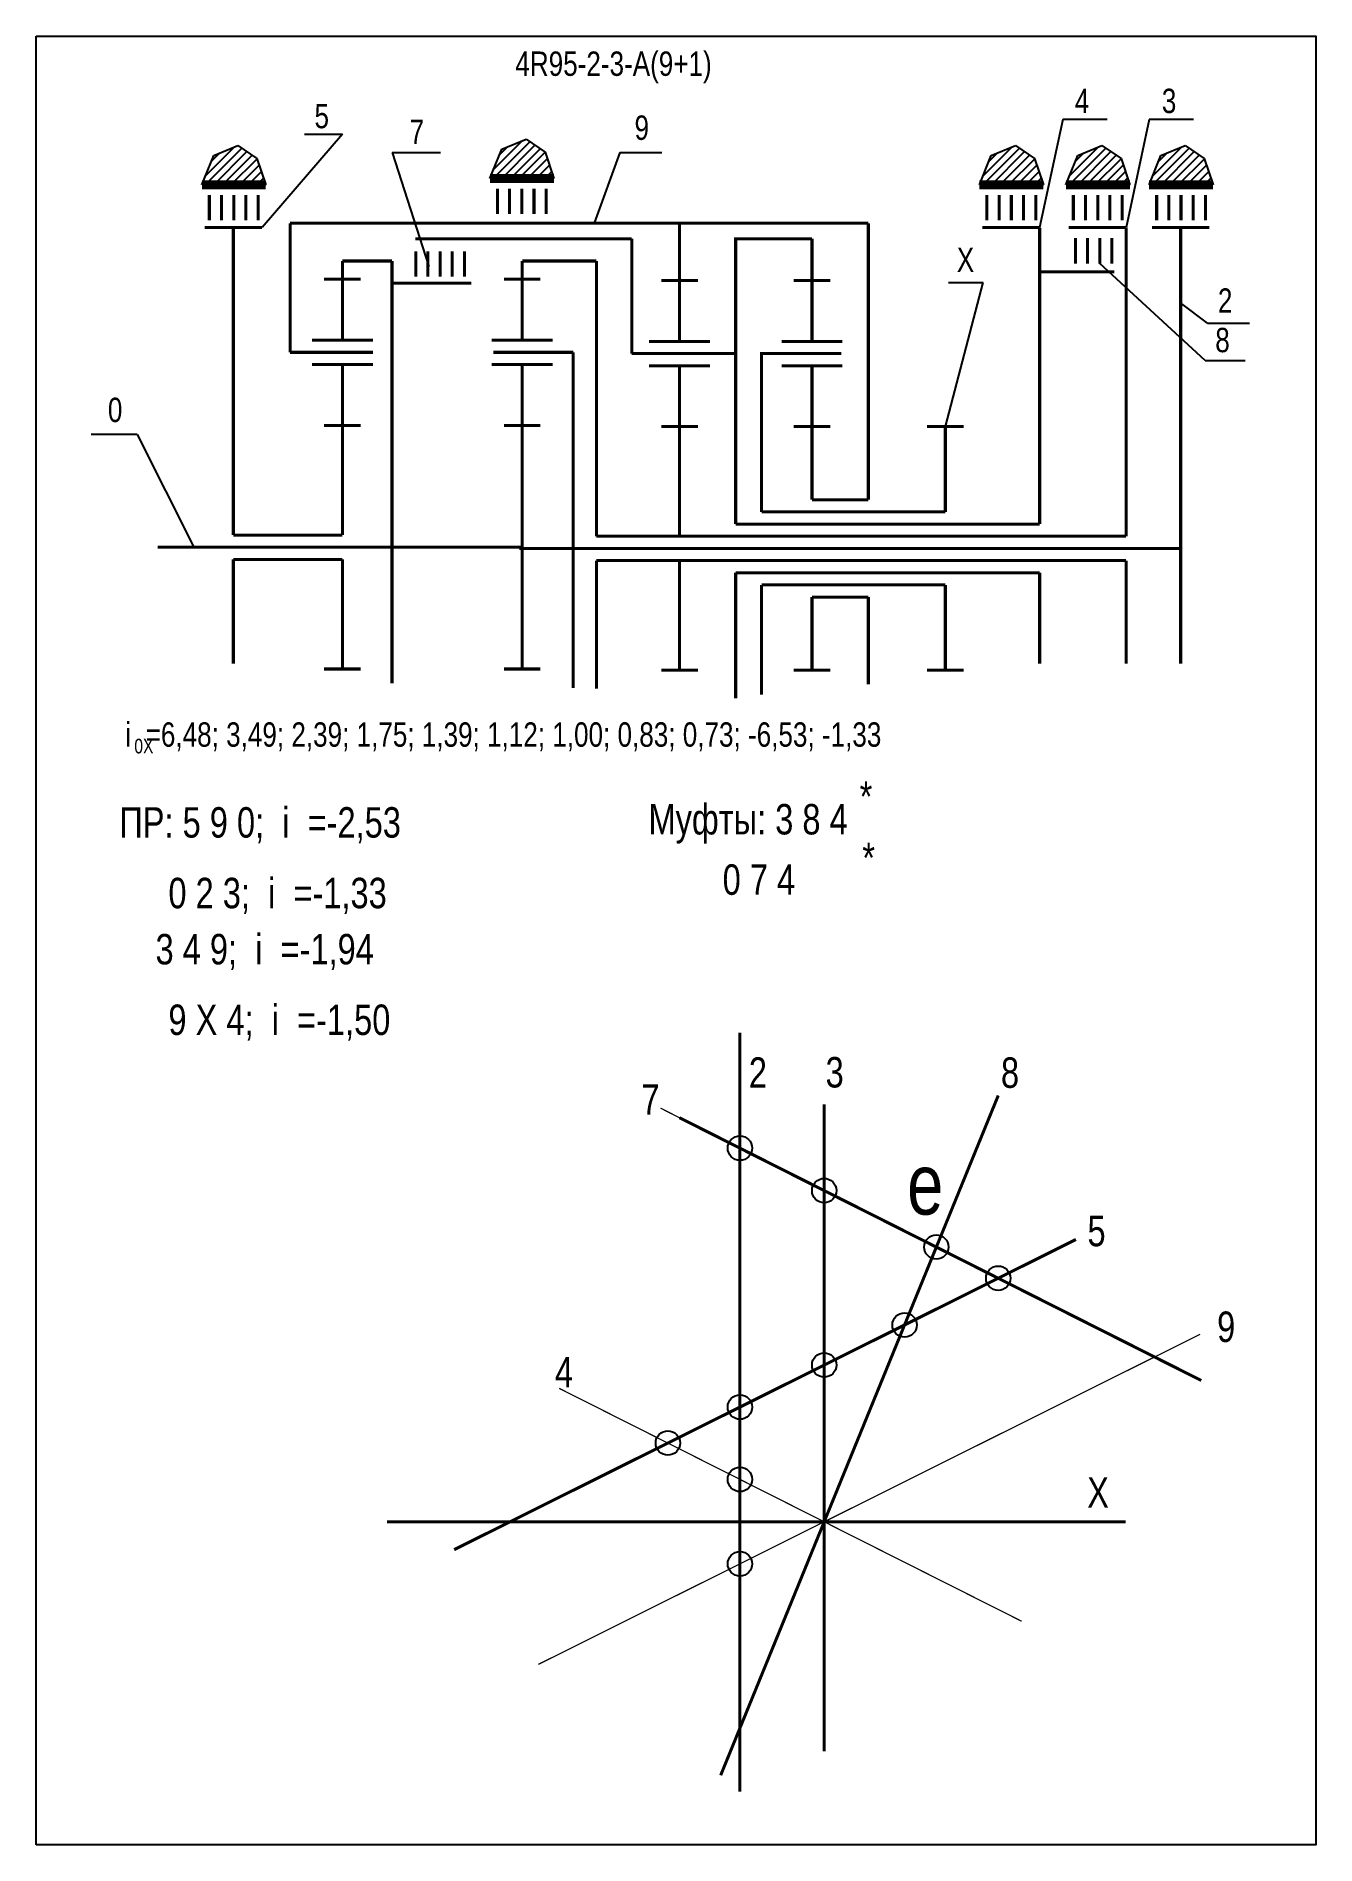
# Model space of a CAD drawing. Extents: x -361 to -151, y 153 to 450.
import ezdxf

# ---------------------------------------------------------------- set-up
doc = ezdxf.new("R2010")
doc.units = 0
doc.header["$LTSCALE"] = 15
doc.layers.get('DEFPOINTS').update_dxf_attribs({"linetype": 'CONTINUOUS'})
doc.layers.add('DIM', color=92, linetype='CONTINUOUS')
doc.layers.add('MAIN', color=5, linetype='CONTINUOUS')
doc.styles.add('AMK', font='amk.shx', dxfattribs={"width": 0.8})

msp = doc.modelspace()

# ---------------------------------------------------------------- hatches: boundary and pattern name
at = {"layer": 'DIM'}
h = msp.add_hatch(dxfattribs=at)
h.set_pattern_fill('_USER', color=0, angle=45, style=0, pattern_type=0)
h.set_pattern_definition([(45, (-81.8805, -0.2431), (-0.7071068, 0.7071068), [])])
h.paths.add_polyline_path([(-332.18, 430.28), (-334.12, 425.46), (-323.62, 425.46), (-325.07, 429.78), (-328.19, 431.89)])
h = msp.add_hatch(dxfattribs=at)
h.set_pattern_fill('_USER', color=0, angle=45, style=0, pattern_type=0)
h.set_pattern_definition([(45, (-34.6025, 0.8054), (-0.7071068, 0.7071068), [])])
h.paths.add_polyline_path([(-284.9, 431.32), (-286.84, 426.5), (-276.35, 426.5), (-277.79, 430.83), (-280.91, 432.94)])
h = msp.add_hatch(dxfattribs=at)
h.set_pattern_fill('_USER', color=0, angle=45, style=0, pattern_type=0)
h.set_pattern_definition([(45, (45.7401, -0.2431), (-0.7071068, 0.7071068), [])])
h.paths.add_polyline_path([(-204.56, 430.28), (-206.5, 425.46), (-196, 425.46), (-197.45, 429.78), (-200.57, 431.89)])
h = msp.add_hatch(dxfattribs=at)
h.set_pattern_fill('_USER', color=0, angle=45, style=0, pattern_type=0)
h.set_pattern_definition([(45, (59.919, -0.2431), (-0.7071068, 0.7071068), [])])
h.paths.add_polyline_path([(-190.38, 430.28), (-192.32, 425.46), (-181.82, 425.46), (-183.27, 429.78), (-186.39, 431.89)])
h = msp.add_hatch(dxfattribs=at)
h.set_pattern_fill('_USER', color=0, angle=45, style=0, pattern_type=0)
h.set_pattern_definition([(45, (73.5875, -0.2431), (-0.7071068, 0.7071068), [])])
h.paths.add_polyline_path([(-176.71, 430.28), (-178.65, 425.46), (-168.16, 425.46), (-169.6, 429.78), (-172.72, 431.89)])

# ---------------------------------------------------------------- linework, layer by layer
at = {"layer": 'DEFPOINTS', "const_width": 0.2}
for points in [[(-189.54, 238.92), (-258.85, 273.84)], [(-292.72, 201.33), (-190.67, 252.27)], [(-278.9, 182.49), (-170.28, 236.71)], [(-199.56, 189.57), (-275.48, 227.83)]]:
    msp.add_lwpolyline(points, dxfattribs=at)
at = {"layer": 'DEFPOINTS', "color": 0, "lineweight": 50, "const_width": 0.5}
msp.add_lwpolyline([(-303.75, 205.91), (-182.49, 205.91)], dxfattribs=at)
at = {"layer": 'DIM', "color": 0}
for p, q in [((-311.03, 433.79), (-324.24, 418.44)), ((-317.26, 433.79), (-311.03, 433.79)), ((-192.82, 436.21), (-196.62, 418.44)), ((-185.56, 436.21), (-192.82, 436.21)), ((-178.64, 436.21), (-182.44, 418.44)), ((-171.38, 436.21), (-178.64, 436.21)), ((-332.18, 430.28), (-328.19, 431.89)), ((-328.19, 431.89), (-325.07, 429.78)), ((-302.91, 430.77), (-294.96, 430.77)), ((-302.91, 430.77), (-296.86, 412.06)), ((-286.84, 426.5), (-284.9, 431.32)), ((-284.9, 431.32), (-280.91, 432.94)), ((-280.91, 432.94), (-277.79, 430.83)), ((-277.79, 430.83), (-276.35, 426.5)), ((-265.53, 430.77), (-269.72, 419.15)), ((-265.53, 430.77), (-258.62, 430.77)), ((-204.56, 430.28), (-200.57, 431.89)), ((-200.57, 431.89), (-197.45, 429.78)), ((-190.38, 430.28), (-186.39, 431.89)), ((-186.39, 431.89), (-183.27, 429.78)), ((-176.71, 430.28), (-172.72, 431.89)), ((-172.72, 431.89), (-169.6, 429.78)), ((-334.12, 425.46), (-332.18, 430.28)), ((-325.07, 429.78), (-323.62, 425.46)), ((-206.5, 425.46), (-204.56, 430.28)), ((-197.45, 429.78), (-196, 425.46)), ((-192.32, 425.46), (-190.38, 430.28)), ((-183.27, 429.78), (-181.82, 425.46)), ((-178.65, 425.46), (-176.71, 430.28)), ((-169.6, 429.78), (-168.16, 425.46)), ((-169.45, 396.59), (-186.76, 412.53)), ((-212.1, 385.75), (-205.88, 409.41)), ((-211.6, 409.41), (-205.88, 409.41)), ((-169.09, 402.72), (-173.48, 406.09)), ((-169.09, 402.72), (-162.17, 402.72)), ((-169.45, 396.59), (-162.88, 396.59)), ((-344.71, 384.43), (-352.31, 384.43)), ((-344.71, 384.43), (-335.44, 365.95))]:
    msp.add_line(p, q, dxfattribs=at)
at = {"layer": 'DIM', "color": 0, "const_width": 0.5}
for points in [[(-319.63, 419.15), (-224.74, 419.15)], [(-319.63, 397.95), (-319.63, 419.15)], [(-224.74, 419.15), (-224.74, 373.75)], [(-328.95, 367.95), (-328.95, 418.44)], [(-299.09, 416.61), (-263.57, 416.61)], [(-263.89, 416.61), (-263.57, 416.61)], [(-263.57, 416.61), (-263.57, 397.75)], [(-233.98, 416.61), (-246.51, 416.61), (-246.51, 369.75)], [(-196.62, 369.75), (-196.62, 418.44)], [(-182.44, 367.75), (-182.44, 418.44)], [(-173.48, 365.75), (-173.48, 418.44)], [(-302.91, 412.95), (-311.05, 412.95)], [(-302.91, 412.95), (-302.91, 397.95)], [(-281.55, 412.95), (-269.36, 412.95)], [(-269.36, 412.95), (-269.36, 367.75)], [(-196.62, 411.19), (-184.35, 411.19)], [(-302.91, 409.31), (-289.87, 409.31)], [(-302.91, 397.95), (-302.91, 343.62)], [(-273.17, 397.95), (-273.17, 365.95)], [(-239.25, 397.75), (-242.27, 397.75), (-242.27, 371.75)], [(-242.27, 371.75), (-212.1, 371.75)], [(-233.98, 373.75), (-224.74, 373.75)], [(-246.51, 369.75), (-196.62, 369.75)], [(-341.38, 365.95), (-281.55, 365.95)], [(-328.95, 367.95), (-311.05, 367.95)], [(-282.04, 365.75), (-243.52, 365.75)], [(-273.17, 365.95), (-273.17, 342.81)], [(-269.36, 367.75), (-182.44, 367.75)], [(-264.72, 365.75), (-173.48, 365.75)], [(-173.48, 346.82), (-173.48, 365.75)], [(-328.95, 363.95), (-311.05, 363.95)], [(-328.95, 346.82), (-328.95, 363.95)], [(-269.36, 363.75), (-182.44, 363.75)], [(-269.36, 363.75), (-269.36, 342.7)], [(-182.44, 346.82), (-182.44, 363.75)], [(-246.51, 361.75), (-196.62, 361.75)], [(-246.51, 361.75), (-246.51, 341.13)], [(-242.27, 359.75), (-212.1, 359.75)], [(-242.27, 359.75), (-242.27, 341.74)], [(-196.62, 346.82), (-196.62, 361.75)], [(-233.98, 357.75), (-224.74, 357.75)], [(-224.74, 357.75), (-224.74, 343.42)], [(-245.81, 286.25), (-245.81, 161.6)], [(-203.42, 275.91), (-248.97, 164.29)], [(-231.98, 274.44), (-231.98, 168.23)], [(-255.74, 272.27), (-170.09, 229.11)], [(-190.67, 252.27), (-292.72, 201.33)]]:
    msp.add_lwpolyline(points, dxfattribs=at)
at = {"layer": 'DIM', "color": 0}
msp.add_lwpolyline([(-328.95, 365.95, 0.5, 0.5, 0), (-311.05, 365.95, 0.5, 0.5, 0)], format="xyseb", dxfattribs=at)
for centre in [(-245.81, 267.27), (-231.98, 260.3), (-213.57, 251.03), (-203.42, 245.91), (-218.79, 238.23), (-231.98, 231.65), (-245.81, 224.75), (-257.64, 218.84), (-245.81, 212.87), (-245.81, 199.01)]:
    msp.add_circle(centre, 2, dxfattribs=at)
at = {"layer": 'MAIN'}
for points in [[(-361.31, 152.87), (-361.31, 449.87)], [(-361.3, 449.87), (-151.3, 449.87), (-151.3, 152.87), (-361.3, 152.87)]]:
    msp.add_lwpolyline(points, dxfattribs=at)
at = {"layer": 'MAIN', "color": 0}
for points, const_width in [([(-334.12, 425.46), (-323.62, 425.46)], 1.5), ([(-286.84, 426.5), (-276.35, 426.5)], 1.5), ([(-277.61, 424.85), (-277.61, 420.66)], 0.5), ([(-206.5, 425.46), (-196, 425.46)], 1.5), ([(-192.32, 425.46), (-181.82, 425.46)], 1.5), ([(-178.65, 425.46), (-168.16, 425.46)], 1.5), ([(-324.89, 423.81), (-324.89, 419.61)], 0.5), ([(-197.27, 423.81), (-197.27, 419.61)], 0.5), ([(-183.09, 423.81), (-183.09, 419.61)], 0.5), ([(-169.42, 423.81), (-169.42, 419.61)], 0.5), ([(-255.71, 409.75), (-255.71, 419.15)], 0.5), ([(-333.65, 418.44), (-324.24, 418.44)], 0.5), ([(-233.98, 399.75), (-233.98, 416.61)], 0.5), ([(-206.03, 418.44), (-196.62, 418.44)], 0.5), ([(-191.86, 418.44), (-182.44, 418.44)], 0.5), ([(-178.19, 418.44), (-168.77, 418.44)], 0.5), ([(-311.05, 409.95), (-311.05, 412.95)], 0.5), ([(-291.02, 414.56), (-291.02, 410.36)], 0.5), ([(-281.55, 409.95), (-281.55, 412.95)], 0.5), ([(-311.05, 409.95), (-314.05, 409.95)], 0.5), ([(-311.05, 399.95), (-311.05, 409.95)], 0.5), ([(-311.05, 409.95), (-308.05, 409.95)], 0.5), ([(-281.55, 409.95), (-284.55, 409.95)], 0.5), ([(-281.55, 399.95), (-281.55, 409.95)], 0.5), ([(-281.55, 409.95), (-278.55, 409.95)], 0.5), ([(-255.71, 409.75), (-258.71, 409.75)], 0.5), ([(-255.71, 399.75), (-255.71, 409.75)], 0.5), ([(-255.71, 409.75), (-252.71, 409.75)], 0.5), ([(-233.98, 409.75), (-236.98, 409.75)], 0.5), ([(-233.98, 409.75), (-230.98, 409.75)], 0.5), ([(-306.05, 397.95), (-319.63, 397.95)], 0.5), ([(-273.17, 397.95), (-286.29, 397.95)], 0.5), ([(-246.51, 397.75), (-263.57, 397.75)], 0.5), ([(-229.15, 397.75), (-239.25, 397.75)], 0.5), ([(-311.05, 395.95), (-316.05, 395.95)], 0.5), ([(-311.05, 385.95), (-311.05, 395.95), (-306.05, 395.95)], 0.5), ([(-281.55, 395.95), (-286.55, 395.95)], 0.5), ([(-281.55, 385.95), (-281.55, 395.95), (-276.55, 395.95)], 0.5), ([(-255.71, 395.75), (-260.71, 395.75)], 0.5), ([(-255.71, 385.75), (-255.71, 395.75), (-250.71, 395.75)], 0.5), ([(-233.98, 395.75), (-238.98, 395.75)], 0.5), ([(-233.98, 385.75), (-233.98, 395.75), (-228.98, 395.75)], 0.5), ([(-311.05, 385.95), (-314.05, 385.95)], 0.5), ([(-311.05, 367.95), (-311.05, 385.95)], 0.5), ([(-311.05, 385.95), (-308.05, 385.95)], 0.5), ([(-281.55, 385.95), (-284.55, 385.95)], 0.5), ([(-281.55, 365.95), (-281.55, 385.95)], 0.5), ([(-281.55, 385.95), (-278.55, 385.95)], 0.5), ([(-255.71, 385.75), (-258.71, 385.75)], 0.5), ([(-255.71, 367.75), (-255.71, 385.75)], 0.5), ([(-255.71, 385.75), (-252.71, 385.75)], 0.5), ([(-233.98, 385.75), (-236.98, 385.75)], 0.5), ([(-233.98, 373.75), (-233.98, 385.75)], 0.5), ([(-233.98, 385.75), (-230.98, 385.75)], 0.5), ([(-212.1, 385.75), (-215.1, 385.75)], 0.5), ([(-212.1, 371.75), (-212.1, 385.75)], 0.5), ([(-212.1, 385.75), (-209.1, 385.75)], 0.5), ([(-281.55, 365.95), (-281.55, 345.95)], 0.5), ([(-311.05, 363.95), (-311.05, 345.95)], 0.5), ([(-255.71, 363.75), (-255.71, 345.75)], 0.5), ([(-212.1, 359.75), (-212.1, 345.75)], 0.5), ([(-233.98, 357.75), (-233.98, 345.75)], 0.5), ([(-311.05, 345.95), (-314.05, 345.95)], 0.5), ([(-311.05, 345.95), (-308.05, 345.95)], 0.5), ([(-281.55, 345.95), (-284.55, 345.95)], 0.5), ([(-281.55, 345.95), (-278.55, 345.95)], 0.5), ([(-255.71, 345.75), (-258.71, 345.75)], 0.5), ([(-255.71, 345.75), (-252.71, 345.75)], 0.5), ([(-233.98, 345.75), (-236.98, 345.75)], 0.5), ([(-233.98, 345.75), (-230.98, 345.75)], 0.5), ([(-212.1, 345.75), (-215.1, 345.75)], 0.5), ([(-212.1, 345.75), (-209.1, 345.75)], 0.5)]:
    msp.add_lwpolyline(points, dxfattribs=dict(at, const_width=const_width))
for points in [[(-285.61, 424.85, 0.5, 0.5, 0), (-285.61, 420.66, 0.5, 0.5, 0)], [(-283.61, 424.85, 0.5, 0.5, 0), (-283.61, 420.66, 0.5, 0.5, 0)], [(-281.61, 424.85, 0.5, 0.5, 0), (-281.61, 420.66, 0.5, 0.5, 0)], [(-279.61, 424.85, 0.5, 0.5, 0), (-279.61, 420.66, 0.5, 0.5, 0)], [(-332.89, 423.81, 0.5, 0.5, 0), (-332.89, 419.61, 0.5, 0.5, 0)], [(-330.89, 423.81, 0.5, 0.5, 0), (-330.89, 419.61, 0.5, 0.5, 0)], [(-328.89, 423.81, 0.5, 0.5, 0), (-328.89, 419.61, 0.5, 0.5, 0)], [(-326.89, 423.81, 0.5, 0.5, 0), (-326.89, 419.61, 0.5, 0.5, 0)], [(-205.27, 423.81, 0.5, 0.5, 0), (-205.27, 419.61, 0.5, 0.5, 0)], [(-203.27, 423.81, 0.5, 0.5, 0), (-203.27, 419.61, 0.5, 0.5, 0)], [(-201.27, 423.81, 0.5, 0.5, 0), (-201.27, 419.61, 0.5, 0.5, 0)], [(-199.27, 423.81, 0.5, 0.5, 0), (-199.27, 419.61, 0.5, 0.5, 0)], [(-191.09, 423.81, 0.5, 0.5, 0), (-191.09, 419.61, 0.5, 0.5, 0)], [(-189.09, 423.81, 0.5, 0.5, 0), (-189.09, 419.61, 0.5, 0.5, 0)], [(-187.09, 423.81, 0.5, 0.5, 0), (-187.09, 419.61, 0.5, 0.5, 0)], [(-185.09, 423.81, 0.5, 0.5, 0), (-185.09, 419.61, 0.5, 0.5, 0)], [(-177.42, 423.81, 0.5, 0.5, 0), (-177.42, 419.61, 0.5, 0.5, 0)], [(-175.42, 423.81, 0.5, 0.5, 0), (-175.42, 419.61, 0.5, 0.5, 0)], [(-173.42, 423.81, 0.5, 0.5, 0), (-173.42, 419.61, 0.5, 0.5, 0)], [(-171.42, 423.81, 0.5, 0.5, 0), (-171.42, 419.61, 0.5, 0.5, 0)], [(-190.76, 416.73, 0.5, 0.5, 0), (-190.76, 412.53, 0.5, 0.5, 0)], [(-188.76, 416.73, 0.5, 0.5, 0), (-188.76, 412.53, 0.5, 0.5, 0)], [(-186.76, 416.73, 0.5, 0.5, 0), (-186.76, 412.53, 0.5, 0.5, 0)], [(-184.76, 416.73, 0.5, 0.5, 0), (-184.76, 412.53, 0.5, 0.5, 0)], [(-299.02, 414.56, 0.5, 0.5, 0), (-299.02, 410.36, 0.5, 0.5, 0)], [(-297.02, 414.56, 0.5, 0.5, 0), (-297.02, 410.36, 0.5, 0.5, 0)], [(-295.02, 414.56, 0.5, 0.5, 0), (-295.02, 410.36, 0.5, 0.5, 0)], [(-293.02, 414.56, 0.5, 0.5, 0), (-293.02, 410.36, 0.5, 0.5, 0)], [(-306.05, 399.95, 0.5, 0.5, 0), (-316.05, 399.95, 0.5, 0.5, 0)], [(-276.55, 399.95, 0.5, 0.5, 0), (-286.55, 399.95, 0.5, 0.5, 0)], [(-250.71, 399.75, 0.5, 0.5, 0), (-260.71, 399.75, 0.5, 0.5, 0)], [(-228.98, 399.75, 0.5, 0.5, 0), (-238.98, 399.75, 0.5, 0.5, 0)]]:
    msp.add_lwpolyline(points, format="xyseb", dxfattribs=at)

# ---------------------------------------------------------------- texts
at = {"layer": 'DIM', "color": 0, "style": 'AMK', "width": 0.8}
for s, height, p in [('4R95-2-3-A(9+1)', 4, (-282.67, 443.35)), ('4', 4, (-190.86, 437.24)), ('3', 4, (-176.57, 437.24)), ('5', 4, (-315.63, 434.75)), ('9', 4, (-263.11, 432.84)), ('7', 4, (-300.02, 432.15)), ('X', 4, (-210.22, 411.14)), ('2', 4, (-167.36, 404.45)), ('8', 4, (-167.8, 397.97)), ('0', 4, (-349.54, 386.5)), ('i  =6,48; 3,49; 2,39; 1,75; 1,39; 1,12; 1,00; 0,83; 0,73; -6,53; -1,33', 4, (-346.67, 333.19)), ('0X', 2.4, (-345.2, 332.09)), ('*', 5, (-226.16, 322.51)), ('Муфты: 3 8 4', 5, (-260.82, 318.78)), (' ПР: 5 9 0;  i  =-2,53', 5, (-349.15, 318.26)), ('*', 5, (-225.73, 312.44)), ('    0 2 3;  i  =-1,33', 5, (-345.55, 306.66)), ('       0 7 4', 5, (-259.05, 308.87)), ('     3 4 9;  i  =-1,94', 5, (-349.15, 297.44)), ('    9 X 4;  i  =-1,50', 5, (-345.55, 285.85)), ('2', 5, (-244.35, 277.18)), ('3', 5, (-231.75, 277.23)), ('8', 5, (-202.97, 277.17)), ('7', 5, (-261.98, 272.76)), ('e', 10, (-218.37, 256.36)), ('5', 5, (-188.77, 251.16)), ('9', 5, (-167.5, 235.44)), ('4', 5, (-276.17, 228)), ('X', 5, (-188.82, 208.23))]:
    msp.add_text(s, height=height, dxfattribs=at).set_placement(p)

doc.saveas('drawing.dxf')
